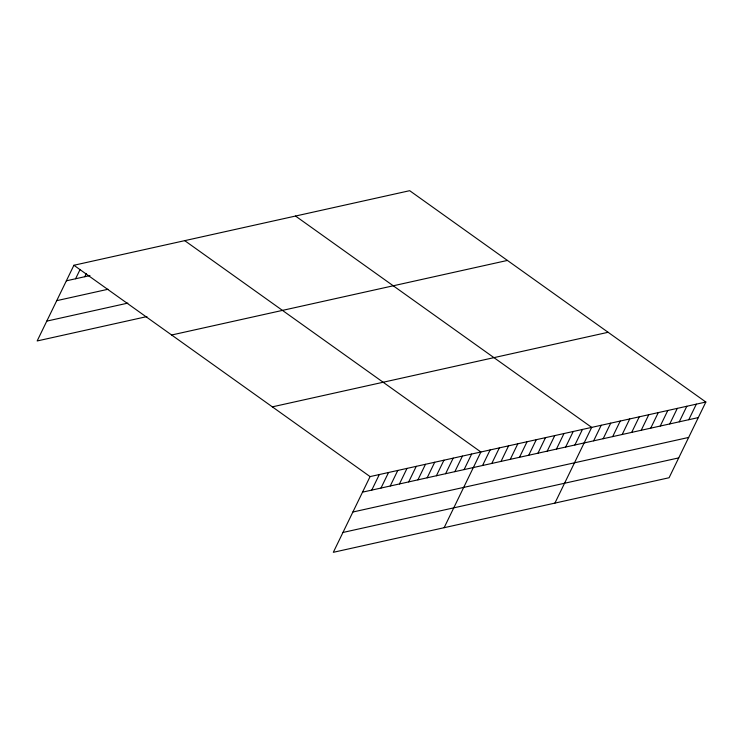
<?xml version="1.0" encoding="UTF-8"?>
<svg xmlns="http://www.w3.org/2000/svg" width="743" height="743" viewBox="0 0 743 743"><rect width="100%" height="100%" fill="white"/><g stroke="black" fill="none" stroke-linecap="round" stroke-linejoin="round"><path stroke-width="1.11" d="M705.85 402.037L370.079 476.597L333.319 552.309L669.09 477.74L705.85 402.037L409.681 190.691L73.91 265.26L37.15 340.963L146.928 316.583M75.591 278.764L80.123 269.43M84.823 276.712L86.337 273.6M371.76 490.111L379.311 474.554M380.992 488.058L388.543 472.502M390.224 486.006L397.784 470.449M399.455 483.953L407.015 468.396M408.696 481.91L416.247 466.344M417.928 479.857L425.479 464.301M427.16 477.805L434.711 462.248M436.392 475.752L443.952 460.196M445.624 473.7L453.184 458.143M454.865 471.656L462.415 456.091M464.096 469.604L471.647 454.047M444.119 527.706L480.888 451.995L184.719 240.648M482.56 465.499L490.12 449.942M491.792 463.446L499.352 447.89M501.033 461.403L508.584 445.837M510.265 459.35L517.815 443.794M519.496 457.298L527.056 441.741M528.728 455.245L536.288 439.689M537.969 453.193L545.52 437.636M547.201 451.15L554.752 435.593M556.433 449.097L563.983 433.541M565.664 447.045L573.225 431.488M574.896 444.992L582.456 429.435M554.928 503.095L591.688 427.383L295.519 216.046M593.648 440.831L601.198 425.275M603.158 438.723L610.718 423.157M612.678 436.605L620.229 421.049M622.188 434.497L629.739 418.931M631.699 432.38L639.259 416.823M641.218 430.271L648.769 414.705M650.729 428.154L658.279 412.597M660.239 426.045L667.799 410.489M669.759 423.928L677.31 408.371M679.269 421.82L686.82 406.263M688.78 419.702L696.34 404.146M66.359 280.817L89.959 275.569M56.719 300.664L108.014 289.268M46.79 321.115L127.842 303.116M171.652 335L507.423 260.431M272.347 406.858L608.118 332.288M362.528 492.154L698.299 417.594M352.888 512.011L688.659 437.441M342.96 532.462L678.721 457.892M73.91 265.26L370.079 476.597"/></g></svg>
